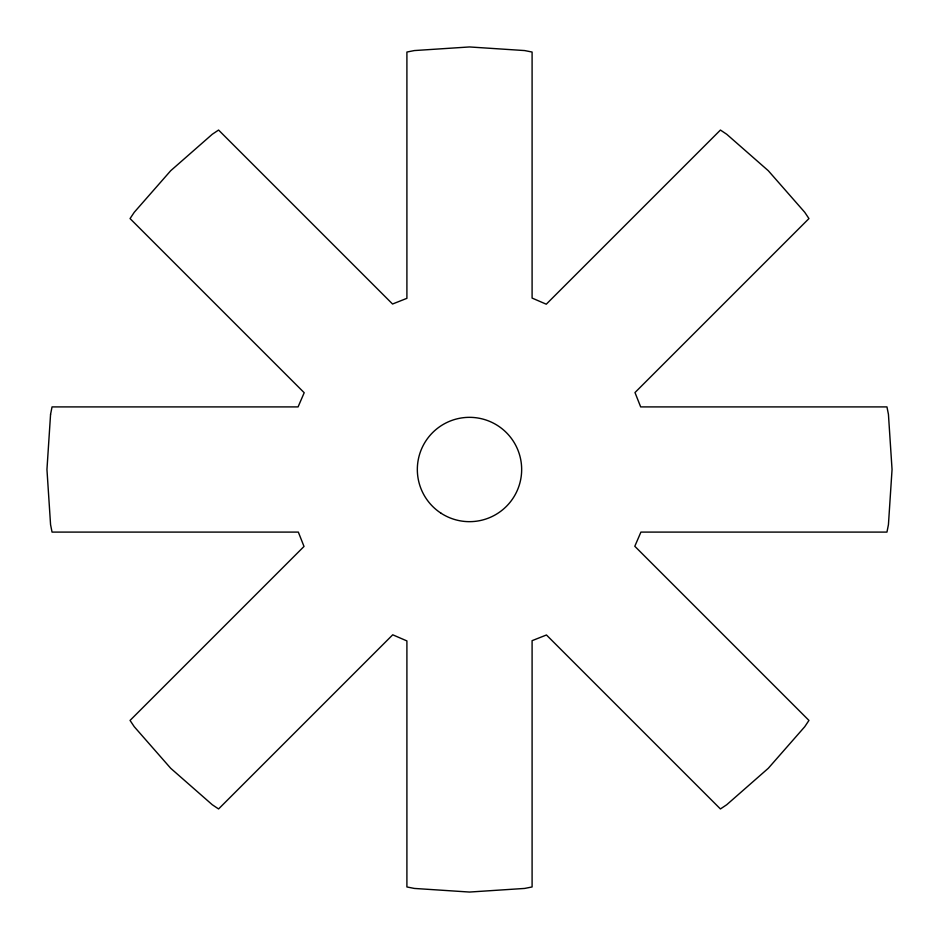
<?xml version="1.0" encoding="UTF-8"?>
<svg xmlns="http://www.w3.org/2000/svg" width="939" height="939" viewBox="0 0 939 939"><rect width="100%" height="100%" fill="white"/><g stroke="black" fill="none" stroke-linecap="round" stroke-linejoin="round"><path stroke-width="1.41" d="M50.565 414.345L46.95 469.5L50.565 524.655L52.044 532.096L298.332 532.096L304.013 546.451L130.052 720.424L134.265 726.727L170.71 768.29L212.273 804.735L218.576 808.949L392.725 634.799L406.904 640.926L406.904 886.956L414.345 888.435L469.5 892.05L524.655 888.435L532.096 886.956L532.096 640.668L546.451 634.987L720.424 808.949L726.727 804.735L768.29 768.29L804.735 726.727L808.949 720.424L634.799 546.275L640.926 532.096L886.956 532.096L888.435 524.655L892.05 469.5L888.435 414.345L886.956 406.904L640.668 406.904L634.987 392.549L808.949 218.576L804.735 212.273L768.29 170.71L726.727 134.265L720.424 130.052L546.275 304.201L532.096 298.074L532.096 52.044L524.655 50.565L469.5 46.95L414.345 50.565L406.904 52.044L406.904 298.332L392.549 304.013L218.576 130.052L212.273 134.265L170.71 170.71L134.265 212.273L130.052 218.576L304.201 392.725L298.074 406.904L52.044 406.904L50.565 414.345M441.084 513.246A52.161 52.161 0 0 0 521.591 472.235A52.161 52.161 0 0 0 445.825 423.019A52.161 52.161 0 0 0 441.084 513.246"/></g></svg>
